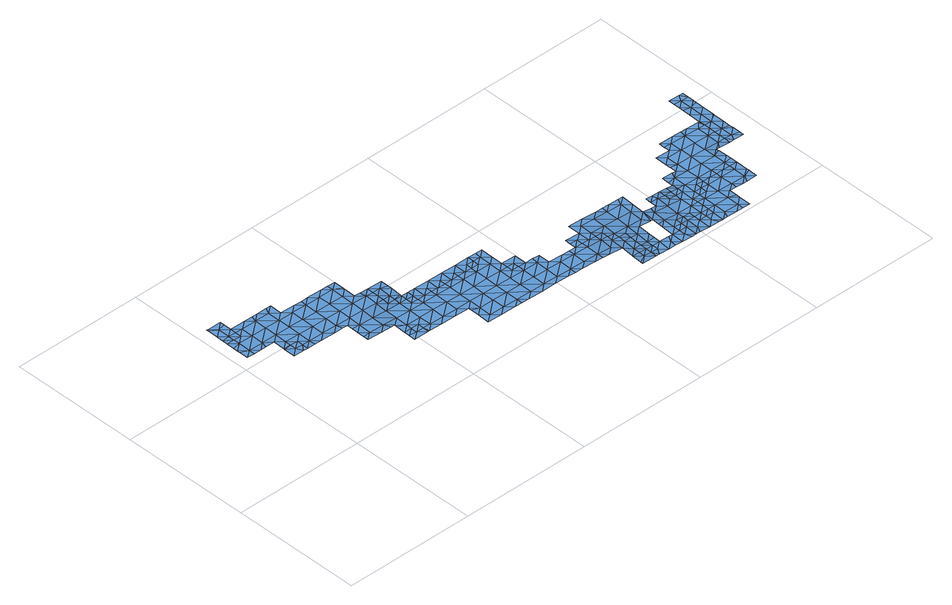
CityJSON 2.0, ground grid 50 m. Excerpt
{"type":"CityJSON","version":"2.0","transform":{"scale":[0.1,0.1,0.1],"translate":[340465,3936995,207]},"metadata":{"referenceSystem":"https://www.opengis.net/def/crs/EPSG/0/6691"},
"CityObjects":{
"waterbody1":{"type":"WaterBody","attributes":{"name":"5","class":"1140","function":"1","WaterBodyRiverFloodingRiskAttribute.description":"3","WaterBodyRiverFloodingRiskAttribute.rankOrg":"1","WaterBodyRiverFloodingRiskAttribute.adminType":"2","WaterBodyRiverFloodingRiskAttribute.scale":"L2"},"geometry":[{"type":"MultiSurface","lod":"1","boundaries":[[[0,1,2]],[[3,4,5]],[[5,6,3]],[[1,4,3]],[[7,8,9]],[[10,8,7]],[[10,11,8]],[[11,2,3]],[[11,3,8]],[[8,3,6]],[[12,8,6]],[[8,12,9]],[[10,7,13]],[[2,1,3]]]}]},
"waterbody2":{"type":"WaterBody","attributes":{"name":"5","class":"1140","function":"1","WaterBodyRiverFloodingRiskAttribute.description":"3","WaterBodyRiverFloodingRiskAttribute.rankOrg":"3","WaterBodyRiverFloodingRiskAttribute.adminType":"2","WaterBodyRiverFloodingRiskAttribute.scale":"L2"},"geometry":[{"type":"MultiSurface","lod":"1","boundaries":[[[14,15,16]],[[17,14,16]],[[17,16,18]],[[19,20,21]],[[14,17,22]],[[18,20,17]],[[20,19,17]],[[22,17,19]]]}]},
"waterbody3":{"type":"WaterBody","attributes":{"name":"5","class":"1140","function":"1","WaterBodyRiverFloodingRiskAttribute.description":"3","WaterBodyRiverFloodingRiskAttribute.rankOrg":"3","WaterBodyRiverFloodingRiskAttribute.adminType":"2","WaterBodyRiverFloodingRiskAttribute.scale":"L2"},"geometry":[{"type":"MultiSurface","lod":"1","boundaries":[[[23,24,25]],[[23,25,26]],[[27,28,25]],[[25,28,29]],[[29,26,25]],[[27,24,30]],[[24,27,25]]]}]},
"waterbody4":{"type":"WaterBody","attributes":{"name":"5","class":"1140","function":"1","WaterBodyRiverFloodingRiskAttribute.description":"3","WaterBodyRiverFloodingRiskAttribute.rankOrg":"1","WaterBodyRiverFloodingRiskAttribute.adminType":"2","WaterBodyRiverFloodingRiskAttribute.scale":"L2"},"geometry":[{"type":"MultiSurface","lod":"1","boundaries":[[[31,32,33]],[[34,35,36]],[[37,38,36]],[[38,39,40]],[[32,34,36]],[[34,32,41]],[[42,43,32]],[[38,40,36]],[[31,42,32]],[[36,33,32]],[[35,37,36]],[[40,33,36]],[[43,41,32]]]}]},
"waterbody5":{"type":"WaterBody","attributes":{"name":"5","class":"1140","function":"1","WaterBodyRiverFloodingRiskAttribute.description":"3","WaterBodyRiverFloodingRiskAttribute.rankOrg":"2","WaterBodyRiverFloodingRiskAttribute.adminType":"2","WaterBodyRiverFloodingRiskAttribute.scale":"L2"},"geometry":[{"type":"MultiSurface","lod":"1","boundaries":[[[44,45,46]],[[47,48,49]],[[50,47,49]],[[51,50,52]],[[52,53,51]],[[52,54,53]],[[55,56,57]],[[55,58,56]],[[58,59,56]],[[60,61,6]],[[60,62,61]],[[60,63,62]],[[60,4,63]],[[5,4,60]],[[1,0,64]],[[65,64,0]],[[66,64,65]],[[64,66,67]],[[64,67,63]],[[67,68,63]],[[68,67,69]],[[70,68,69]],[[52,71,54]],[[71,72,54]],[[73,68,70]],[[74,68,73]],[[68,74,75]],[[75,74,76]],[[76,74,77]],[[78,77,74]],[[79,77,78]],[[77,79,80]],[[80,79,81]],[[81,79,82]],[[83,82,79]],[[83,84,82]],[[85,86,87]],[[88,86,85]],[[88,89,86]],[[90,89,88]],[[91,89,90]],[[92,89,91]],[[92,93,89]],[[89,93,94]],[[93,95,94]],[[93,96,95]],[[97,96,93]],[[95,96,98]],[[96,99,98]],[[98,99,100]],[[101,99,102]],[[41,43,103]],[[104,103,43]],[[105,103,104]],[[105,106,103]],[[107,106,105]],[[108,106,107]],[[108,109,106]],[[108,110,109]],[[108,111,110]],[[112,111,108]],[[112,113,111]],[[113,112,114]],[[114,112,115]],[[115,112,116]],[[116,112,117]],[[112,107,117]],[[113,118,111]],[[118,119,111]],[[120,119,118]],[[111,119,110]],[[119,80,110]],[[119,121,80]],[[119,122,121]],[[122,57,121]],[[121,57,76]],[[57,56,76]],[[56,62,76]],[[59,62,56]],[[123,62,59]],[[81,109,110]],[[81,124,109]],[[124,125,109]],[[124,126,125]],[[126,124,127]],[[127,124,128]],[[128,124,82]],[[126,86,125]],[[125,86,129]],[[86,94,129]],[[94,130,129]],[[103,129,130]],[[103,130,34]],[[35,34,130]],[[38,37,98]],[[98,39,38]],[[130,37,35]],[[130,95,37]],[[125,129,106]],[[109,125,106]],[[107,112,108]],[[105,117,107]],[[106,129,103]],[[41,103,34]],[[100,39,98]],[[37,95,98]],[[94,95,130]],[[90,88,131]],[[88,132,131]],[[86,89,94]],[[87,86,126]],[[88,85,132]],[[133,84,83]],[[133,83,15]],[[16,15,83]],[[16,83,18]],[[18,83,78]],[[134,18,78]],[[20,18,134]],[[20,134,21]],[[21,134,73]],[[73,134,74]],[[128,82,84]],[[81,82,124]],[[80,81,110]],[[121,77,80]],[[83,79,78]],[[134,78,74]],[[121,76,77]],[[76,62,75]],[[68,75,63]],[[1,64,4]],[[4,64,63]],[[63,75,62]],[[61,62,123]],[[6,5,60]],[[71,135,72]],[[71,136,135]],[[137,138,139]],[[140,139,138]],[[141,139,140]],[[141,142,139]],[[143,144,145]],[[145,146,147]],[[52,49,71]],[[143,148,144]],[[136,71,149]],[[149,147,146]],[[150,151,152]],[[153,154,150]],[[153,155,154]],[[156,155,153]],[[153,157,156]],[[158,155,156]],[[159,158,156]],[[160,159,156]],[[161,159,160]],[[162,161,160]],[[162,163,164]],[[163,162,160]],[[156,157,160]],[[153,165,157]],[[120,122,119]],[[166,167,165]],[[167,168,169]],[[170,171,172]],[[171,173,174]],[[175,173,176]],[[177,175,44]],[[46,178,44]],[[179,180,46]],[[179,181,180]],[[182,183,184]],[[185,181,179]],[[179,186,185]],[[187,45,188]],[[189,180,181]],[[102,190,101]],[[180,191,46]],[[191,192,193]],[[96,102,99]],[[97,194,96]],[[192,195,193]],[[26,196,195]],[[196,26,29]],[[194,97,23]],[[97,93,92]],[[66,197,67]],[[92,198,97]],[[165,150,152]],[[166,165,152]],[[199,166,152]],[[152,200,199]],[[152,151,200]],[[200,201,199]],[[199,201,144]],[[202,148,143]],[[203,204,205]],[[204,206,207]],[[207,206,208]],[[72,208,206]],[[199,209,166]],[[210,182,184]],[[211,212,213]],[[212,210,213]],[[208,139,207]],[[54,206,214]],[[214,215,54]],[[205,204,207]],[[142,205,207]],[[54,215,216]],[[217,218,169]],[[217,169,183]],[[168,183,169]],[[168,184,183]],[[213,210,184]],[[202,213,148]],[[219,146,145]],[[220,219,145]],[[144,220,145]],[[201,220,144]],[[184,168,166]],[[168,167,166]],[[209,184,166]],[[209,213,184]],[[209,148,213]],[[199,148,209]],[[197,221,67]],[[222,67,221]],[[222,69,67]],[[30,97,198]],[[24,97,30]],[[24,23,97]],[[195,23,26]],[[194,23,195]],[[192,194,195]],[[192,96,194]],[[96,192,102]],[[191,102,192]],[[180,102,191]],[[102,180,190]],[[189,190,180]],[[187,186,45]],[[179,45,186]],[[46,45,179]],[[153,150,165]],[[144,148,199]],[[175,45,44]],[[45,175,188]],[[176,188,175]],[[171,223,173]],[[170,223,171]],[[171,224,172]],[[171,225,224]],[[171,174,225]],[[225,174,218]],[[218,174,169]],[[169,174,177]],[[177,174,175]],[[173,175,174]],[[169,177,167]],[[177,44,167]],[[44,178,167]],[[167,178,165]],[[178,157,165]],[[157,178,160]],[[160,178,163]],[[163,178,46]],[[163,46,191]],[[191,164,163]],[[191,193,164]],[[226,164,193]],[[164,226,162]],[[226,193,227]],[[195,227,193]],[[196,227,195]],[[228,150,154]],[[150,228,151]],[[149,71,147]],[[49,147,71]],[[49,145,147]],[[49,143,145]],[[48,143,49]],[[143,48,202]],[[139,142,207]],[[137,139,208]],[[72,135,208]],[[206,54,72]],[[216,53,54]],[[50,49,52]],[[202,211,213]]]}]},
"waterbody6":{"type":"WaterBody","attributes":{"name":"5","class":"1140","function":"1","WaterBodyRiverFloodingRiskAttribute.description":"3","WaterBodyRiverFloodingRiskAttribute.rankOrg":"1","WaterBodyRiverFloodingRiskAttribute.adminType":"2","WaterBodyRiverFloodingRiskAttribute.scale":"L2"},"geometry":[{"type":"MultiSurface","lod":"1","boundaries":[[[229,188,230]],[[223,176,173]],[[231,232,233]],[[234,235,100]],[[100,235,39]],[[188,176,230]],[[190,189,236]],[[236,233,237]],[[231,233,181]],[[238,229,232]],[[186,238,232]],[[186,232,231]],[[176,223,230]],[[185,186,231]],[[189,181,236]],[[223,170,230]],[[101,190,234]],[[238,188,229]],[[190,236,237]],[[190,237,234]],[[99,101,234]],[[234,237,235]],[[236,181,233]],[[185,231,181]],[[186,187,238]],[[187,188,238]],[[230,170,229]],[[99,234,100]]]}]},
"waterbody7":{"type":"WaterBody","attributes":{"name":"5","class":"1140","function":"1","WaterBodyRiverFloodingRiskAttribute.description":"3","WaterBodyRiverFloodingRiskAttribute.rankOrg":"1","WaterBodyRiverFloodingRiskAttribute.adminType":"2","WaterBodyRiverFloodingRiskAttribute.scale":"L2"},"geometry":[{"type":"MultiSurface","lod":"1","boundaries":[[[239,217,183]],[[240,239,210]],[[240,218,239]],[[217,239,218]],[[182,210,239]],[[239,183,182]]]}]},
"waterbody8":{"type":"WaterBody","attributes":{"name":"5","class":"1140","function":"1","WaterBodyRiverFloodingRiskAttribute.description":"3","WaterBodyRiverFloodingRiskAttribute.rankOrg":"3","WaterBodyRiverFloodingRiskAttribute.adminType":"2","WaterBodyRiverFloodingRiskAttribute.scale":"L2"},"geometry":[{"type":"MultiSurface","lod":"1","boundaries":[[[138,137,241]],[[242,243,241]],[[140,241,243]],[[140,138,241]],[[244,241,137]],[[241,244,245]],[[241,245,242]]]}]},
"waterbody9":{"type":"WaterBody","attributes":{"name":"5","class":"1140","function":"1","WaterBodyRiverFloodingRiskAttribute.description":"3","WaterBodyRiverFloodingRiskAttribute.rankOrg":"1","WaterBodyRiverFloodingRiskAttribute.adminType":"2","WaterBodyRiverFloodingRiskAttribute.scale":"L2"},"geometry":[{"type":"MultiSurface","lod":"1","boundaries":[[[246,247,248]],[[249,250,251]],[[252,253,254]],[[255,256,252]],[[252,256,257]],[[258,259,260]],[[261,262,257]],[[253,252,257]],[[250,263,251]],[[251,263,264]],[[265,266,267]],[[268,267,266]],[[268,269,267]],[[268,270,269]],[[270,268,271]],[[271,268,272]],[[273,272,268]],[[274,272,275]],[[276,272,274]],[[277,276,274]],[[276,277,278]],[[277,279,278]],[[277,280,279]],[[281,280,277]],[[282,280,281]],[[280,282,283]],[[283,282,284]],[[285,284,282]],[[286,284,285]],[[287,284,286]],[[284,287,288]],[[289,288,287]],[[290,291,292]],[[293,291,290]],[[294,291,293]],[[291,294,295]],[[295,294,296]],[[297,296,294]],[[298,296,297]],[[298,299,296]],[[300,299,298]],[[301,299,300]],[[301,302,299]],[[53,302,301]],[[53,216,302]],[[303,215,214]],[[303,304,215]],[[305,304,303]],[[295,304,305]],[[295,305,259]],[[305,260,259]],[[306,260,305]],[[307,260,306]],[[258,260,307]],[[258,307,262]],[[262,308,257]],[[257,308,253]],[[263,306,264]],[[306,305,264]],[[305,203,264]],[[264,203,205]],[[204,203,303]],[[206,204,303]],[[309,310,311]],[[312,310,309]],[[310,312,286]],[[312,313,286]],[[312,314,313]],[[312,315,314]],[[310,286,316]],[[310,316,317]],[[316,318,317]],[[285,318,316]],[[285,319,318]],[[320,319,285]],[[319,320,248]],[[248,320,321]],[[320,281,321]],[[281,322,321]],[[321,323,248]],[[248,323,246]],[[205,142,264]],[[248,324,325]],[[326,319,325]],[[327,319,326]],[[318,327,328]],[[327,329,328]],[[329,330,328]],[[331,328,330]],[[328,331,332]],[[317,328,332]],[[333,317,332]],[[333,334,317]],[[335,249,251]],[[51,53,336]],[[51,336,50]],[[50,336,337]],[[337,336,338]],[[338,336,301]],[[311,310,339]],[[312,309,315]],[[340,310,317]],[[317,318,328]],[[318,319,327]],[[340,334,341]],[[339,310,340]],[[342,339,340]],[[341,342,340]],[[342,341,343]],[[319,248,325]],[[324,248,247]],[[340,317,334]],[[251,264,142]],[[141,251,142]],[[335,141,140]],[[141,335,251]],[[344,292,291]],[[345,323,321]],[[321,322,345]],[[346,322,281]],[[275,347,348]],[[349,265,350]],[[350,265,267]],[[266,273,268]],[[351,267,269]],[[352,269,270]],[[271,353,270]],[[271,272,276]],[[275,348,274]],[[348,354,274]],[[277,274,354]],[[280,355,279]],[[354,346,281]],[[277,354,281]],[[320,282,281]],[[283,284,356]],[[285,282,320]],[[286,285,316]],[[313,287,286]],[[356,284,288]],[[289,287,313]],[[357,358,359]],[[294,293,360]],[[259,291,295]],[[304,295,296]],[[294,360,297]],[[304,296,299]],[[302,304,299]],[[53,301,336]],[[216,215,302]],[[214,206,303]],[[215,304,302]],[[361,362,261]],[[363,361,353]],[[364,365,363]],[[280,366,355]],[[280,283,367]],[[280,367,366]],[[364,363,368]],[[369,271,276]],[[353,368,363]],[[353,271,368]],[[369,368,271]],[[365,357,363]],[[357,359,363]],[[363,359,361]],[[362,258,261]],[[291,259,344]],[[261,258,262]],[[259,258,344]],[[261,353,361]],[[261,270,353]],[[270,261,257]],[[256,270,257]],[[270,256,352]],[[351,370,267]],[[370,350,267]],[[371,255,372]],[[372,255,252]],[[372,252,254]],[[305,303,203]]]}]},
"waterbody10":{"type":"WaterBody","attributes":{"name":"5","class":"1140","function":"1","WaterBodyRiverFloodingRiskAttribute.description":"3","WaterBodyRiverFloodingRiskAttribute.rankOrg":"2","WaterBodyRiverFloodingRiskAttribute.adminType":"2","WaterBodyRiverFloodingRiskAttribute.scale":"L2"},"geometry":[{"type":"MultiSurface","lod":"1","boundaries":[[[269,352,351]],[[351,352,373]],[[352,255,373]],[[255,371,373]],[[374,371,372]],[[374,375,371]],[[374,376,375]],[[376,374,377]],[[374,254,377]],[[378,377,254]],[[378,379,377]],[[378,380,379]],[[380,378,249]],[[381,380,249]],[[381,382,380]],[[381,243,382]],[[335,243,381]],[[335,140,243]],[[375,383,384]],[[246,323,385]],[[386,387,388]],[[389,390,386]],[[247,246,385]],[[385,390,247]],[[390,385,386]],[[386,385,387]],[[323,387,385]],[[345,387,323]],[[384,383,391]],[[392,370,391]],[[350,370,392]],[[266,265,393]],[[265,349,393]],[[394,393,349]],[[394,349,395]],[[392,395,349]],[[392,396,395]],[[393,397,266]],[[398,397,393]],[[273,266,397]],[[275,272,397]],[[397,347,275]],[[397,399,347]],[[394,400,401]],[[402,401,400]],[[402,403,401]],[[404,401,403]],[[345,322,387]],[[348,347,405]],[[272,273,397]],[[392,349,350]],[[396,392,391]],[[384,391,370]],[[370,373,384]],[[382,243,242]],[[406,378,254]],[[384,371,375]],[[372,254,374]],[[384,373,371]],[[373,370,351]],[[256,255,352]],[[406,249,378]],[[381,249,335]],[[401,404,398]],[[407,398,404]],[[408,398,407]],[[398,408,399]],[[408,388,399]],[[408,409,388]],[[410,386,411]],[[410,412,386]],[[322,405,387]],[[346,405,322]],[[346,348,405]],[[348,346,354]],[[399,387,405]],[[347,399,405]],[[400,394,413]],[[389,386,412]],[[388,411,386]],[[411,388,409]],[[399,388,387]],[[398,399,397]],[[401,398,393]],[[394,401,393]],[[395,413,394]]]}]},
"waterbody11":{"type":"WaterBody","attributes":{"name":"5","class":"1140","function":"1","WaterBodyRiverFloodingRiskAttribute.description":"3","WaterBodyRiverFloodingRiskAttribute.rankOrg":"2","WaterBodyRiverFloodingRiskAttribute.adminType":"2","WaterBodyRiverFloodingRiskAttribute.scale":"L2"},"geometry":[{"type":"MultiSurface","lod":"1","boundaries":[[[365,414,415]],[[369,276,278]],[[369,278,414]],[[414,364,369]],[[368,369,364]],[[414,365,364]],[[278,415,414]],[[278,279,415]]]}]},
"waterbody12":{"type":"WaterBody","attributes":{"name":"5","class":"1140","function":"1","WaterBodyRiverFloodingRiskAttribute.description":"3","WaterBodyRiverFloodingRiskAttribute.rankOrg":"2","WaterBodyRiverFloodingRiskAttribute.adminType":"2","WaterBodyRiverFloodingRiskAttribute.scale":"L2"},"geometry":[{"type":"MultiSurface","lod":"1","boundaries":[[[416,343,417]],[[341,417,343]],[[418,419,420]],[[419,418,421]],[[422,423,424]],[[416,417,425]],[[424,426,427]],[[428,429,430]],[[428,418,429]],[[429,418,431]],[[418,424,431]],[[417,432,433]],[[425,417,433]],[[416,425,426]],[[424,416,426]],[[424,423,416]],[[423,343,416]],[[334,333,434]],[[334,434,417]],[[417,434,432]],[[432,434,435]],[[436,435,434]],[[437,438,439]],[[438,440,439]],[[331,440,438]],[[427,431,424]],[[418,428,421]],[[420,424,418]],[[420,422,424]],[[436,438,437]],[[438,436,434]],[[434,332,438]],[[341,334,417]],[[333,332,434]],[[332,331,438]],[[440,331,330]]]}]}
},
"vertices":[
[6,591,55],[34,591,55],[6,612,55],[34,614,55],[62,590,55],[63,613,55],[63,636,55],[13,683,55],[35,660,55],[64,683,55],[7,679,55],[6,637,55],[64,665,55],[7,684,55],
[155,403,55],[172,403,55],[173,426,55],[144,427,55],[173,449,55],[116,448,55],[145,450,55],[116,450,55],[116,404,55],
[510,258,46],[481,259,46],[481,236,46],[509,235,46],[453,240,46],[452,213,46],[509,212,46],[453,259,46],
[570,458,50],[542,466,51],[570,442,50],[513,443,51],[513,420,50],[541,420,49],[512,397,49],[540,397,48],[569,396,47],[569,401,48],[513,466,52],[570,489,51],[514,490,52],
[765,277,46],[766,323,46],[708,278,46],[1105,202,43],[1075,202,43],[1103,178,43],[1132,201,42],[1160,201,42],[1160,177,42],[1189,200,41],[1217,176,39],[233,633,55],[204,611,55],[232,587,55],[215,634,55],[176,634,55],[91,613,55],[120,635,55],[148,612,55],[90,566,55],[34,567,55],[5,561,55],[5,545,55],[33,521,55],[89,520,55],[61,498,55],[82,497,55],[1159,131,41],[1216,130,37],[117,497,55],[146,519,55],[147,565,55],[204,564,55],[203,518,55],[202,472,55],[258,471,55],[259,517,55],[315,470,55],[258,425,55],[201,426,55],[229,402,55],[341,354,52],[370,377,53],[342,377,53],[369,330,52],[426,329,50],[397,307,50],[440,306,48],[454,306,48],[483,328,47],[427,376,51],[483,374,48],[539,327,46],[482,282,47],[540,373,47],[568,350,46],[568,373,47],[596,349,46],[596,326,46],[485,467,52],[481,490,53],[457,491,54],[428,468,54],[429,514,54],[373,515,55],[372,469,55],[316,516,55],[373,561,55],[430,560,54],[402,584,55],[428,584,55],[459,583,54],[458,544,54],[458,537,54],[346,585,55],[317,562,55],[319,585,55],[260,563,55],[289,586,55],[155,635,55],[314,424,54],[371,423,54],[342,400,54],[321,401,54],[286,401,54],[428,422,53],[484,421,51],[341,308,52],[341,326,52],[204,403,55],[145,473,55],[1187,108,38],[1162,108,40],[1243,60,28],[1271,60,27],[1272,83,28],[1299,59,26],[1300,83,27],[1300,106,29],[1047,179,44],[989,134,45],[1046,133,44],[1074,110,43],[1102,132,43],[990,181,45],[1130,109,41],[819,137,46],[847,114,46],[876,136,46],[763,138,46],[790,115,46],[734,116,46],[706,139,46],[763,185,46],[677,117,46],[678,163,46],[707,186,46],[679,197,46],[679,209,46],[708,232,46],[651,233,46],[820,184,46],[877,183,46],[821,230,46],[877,229,46],[878,275,46],[852,391,46],[880,367,46],[882,390,46],[851,345,46],[879,321,46],[822,322,46],[823,345,46],[822,276,46],[764,231,46],[709,324,46],[653,325,46],[681,348,46],[935,251,46],[906,251,46],[934,228,45],[710,347,46],[738,347,46],[766,346,46],[795,346,46],[653,348,46],[625,349,46],[652,279,46],[595,280,46],[594,234,46],[538,281,46],[538,235,46],[516,212,46],[5,533,55],[454,296,47],[932,135,45],[904,113,45],[960,112,45],[1019,203,45],[1301,152,32],[1273,152,34],[1301,129,31],[1244,153,36],[1272,129,32],[1244,107,33],[933,182,45],[963,250,45],[1020,249,45],[995,250,45],[991,227,45],[1245,176,37],[1245,199,38],[1217,200,40],[907,274,46],[907,298,46],[1046,110,44],[1017,111,44],[4,499,55],[32,498,55],[852,368,46],[909,390,46],[908,344,46],[622,210,46],[566,211,46],[818,114,46],
[795,392,46],[823,368,46],[710,370,46],[739,393,46],[682,394,46],[597,372,46],[596,396,47],[653,371,46],[625,395,46],[767,369,46],
[935,274,46],[964,297,46],
[1271,37,26],[1299,13,24],[1299,36,25],[1242,23,26],[1242,14,26],
[1783,189,12],[1812,189,12],[1784,213,12],[1356,58,24],[1357,83,26],[1328,82,25],[1441,80,22],[1414,104,23],[1413,57,22],[1470,79,21],[1470,103,21],[1442,126,23],[1415,196,29],[1387,220,32],[1386,173,29],[1443,172,25],[1414,150,26],[1357,105,27],[1329,128,29],[1583,77,17],[1584,101,17],[1555,78,18],[1556,124,17],[1527,102,18],[1499,125,19],[1556,170,17],[1584,147,17],[1584,124,17],[1613,169,16],[1613,146,16],[1585,193,17],[1614,216,16],[1586,216,17],[1586,239,16],[1615,262,15],[1671,215,14],[1671,261,13],[1643,284,13],[1672,307,12],[1729,306,12],[1730,352,11],[1673,353,11],[1644,331,12],[1645,377,11],[1399,289,34],[1388,266,34],[1417,288,34],[1360,289,35],[1331,267,35],[1331,221,34],[1275,268,38],[1304,290,36],[1247,292,39],[1218,269,40],[1190,293,40],[1189,246,41],[1217,223,40],[1273,175,35],[1274,222,37],[1330,174,32],[1358,151,30],[1406,150,26],[1414,123,24],[1759,421,9],[1787,397,8],[1793,420,8],[1730,398,10],[1702,376,10],[1702,399,10],[1703,422,10],[1786,351,9],[1843,350,7],[1785,305,10],[1785,259,11],[1728,260,12],[1727,214,13],[1698,191,13],[1755,190,13],[1812,216,12],[1813,235,12],[1813,270,10],[1813,281,9],[1842,304,7],[1822,281,9],[1870,280,6],[1870,303,7],[1871,327,6],[1871,350,6],[1872,373,6],[1328,59,24],[1161,224,42],[1132,225,42],[1133,247,42],[1816,420,7],[1844,396,6],[1872,396,6],[1866,419,6],[1873,419,5],[1416,242,33],[1727,190,13],[1670,191,14],[1641,146,15],[1641,169,15],[1583,54,17],[1554,55,18],[1526,78,18],[1499,102,19],[1500,171,20],[1642,192,15],[1586,258,15],[1644,311,12],[1499,241,21],[1473,241,22],[1472,219,22],[1334,290,35],[1472,195,22],[1451,195,25],[1501,218,22],[1529,217,20],[1529,240,20],[1587,285,15],[1628,285,14],[1529,194,20],[1557,194,18],[1526,55,18],[1469,56,21],[1441,57,22],
[1498,79,19],[1441,34,21],[1469,10,20],[1451,10,21],[1412,11,22],[1384,35,23],[1382,12,23],[1355,12,23],[1327,36,24],[1314,13,24],[1484,10,20],[1497,33,19],[1783,166,12],[1782,120,13],[1726,167,13],[1726,121,14],[1811,133,13],[1811,143,13],[1525,9,18],[1554,32,18],[1611,77,17],[1611,31,17],[1582,8,17],[1565,8,18],[1612,123,16],[1668,76,16],[1669,122,15],[1639,7,17],[1667,30,16],[1666,7,16],[1695,6,16],[1696,52,16],[1670,168,14],[1396,58,23],[1696,67,16],[1697,99,15],[1725,98,14],[1769,97,13],[1753,98,13],[1810,97,13],[1602,8,17],
[1557,217,18],[1559,240,18],
[1901,442,5],[1900,395,5],[1903,534,5],[1875,537,5],[1874,511,5],[1875,558,5],[1874,495,5],[1873,465,5],[1902,488,5],[1929,418,5],[1930,464,5],[1931,495,5],[1916,557,5],[1931,533,5],[1932,557,5],[1931,510,5],[1928,372,5],[1929,413,5],[1900,349,5],[1928,343,5],[1928,326,6],[1927,296,6],[1899,303,6],[1927,279,6],[1889,280,6]
]}
